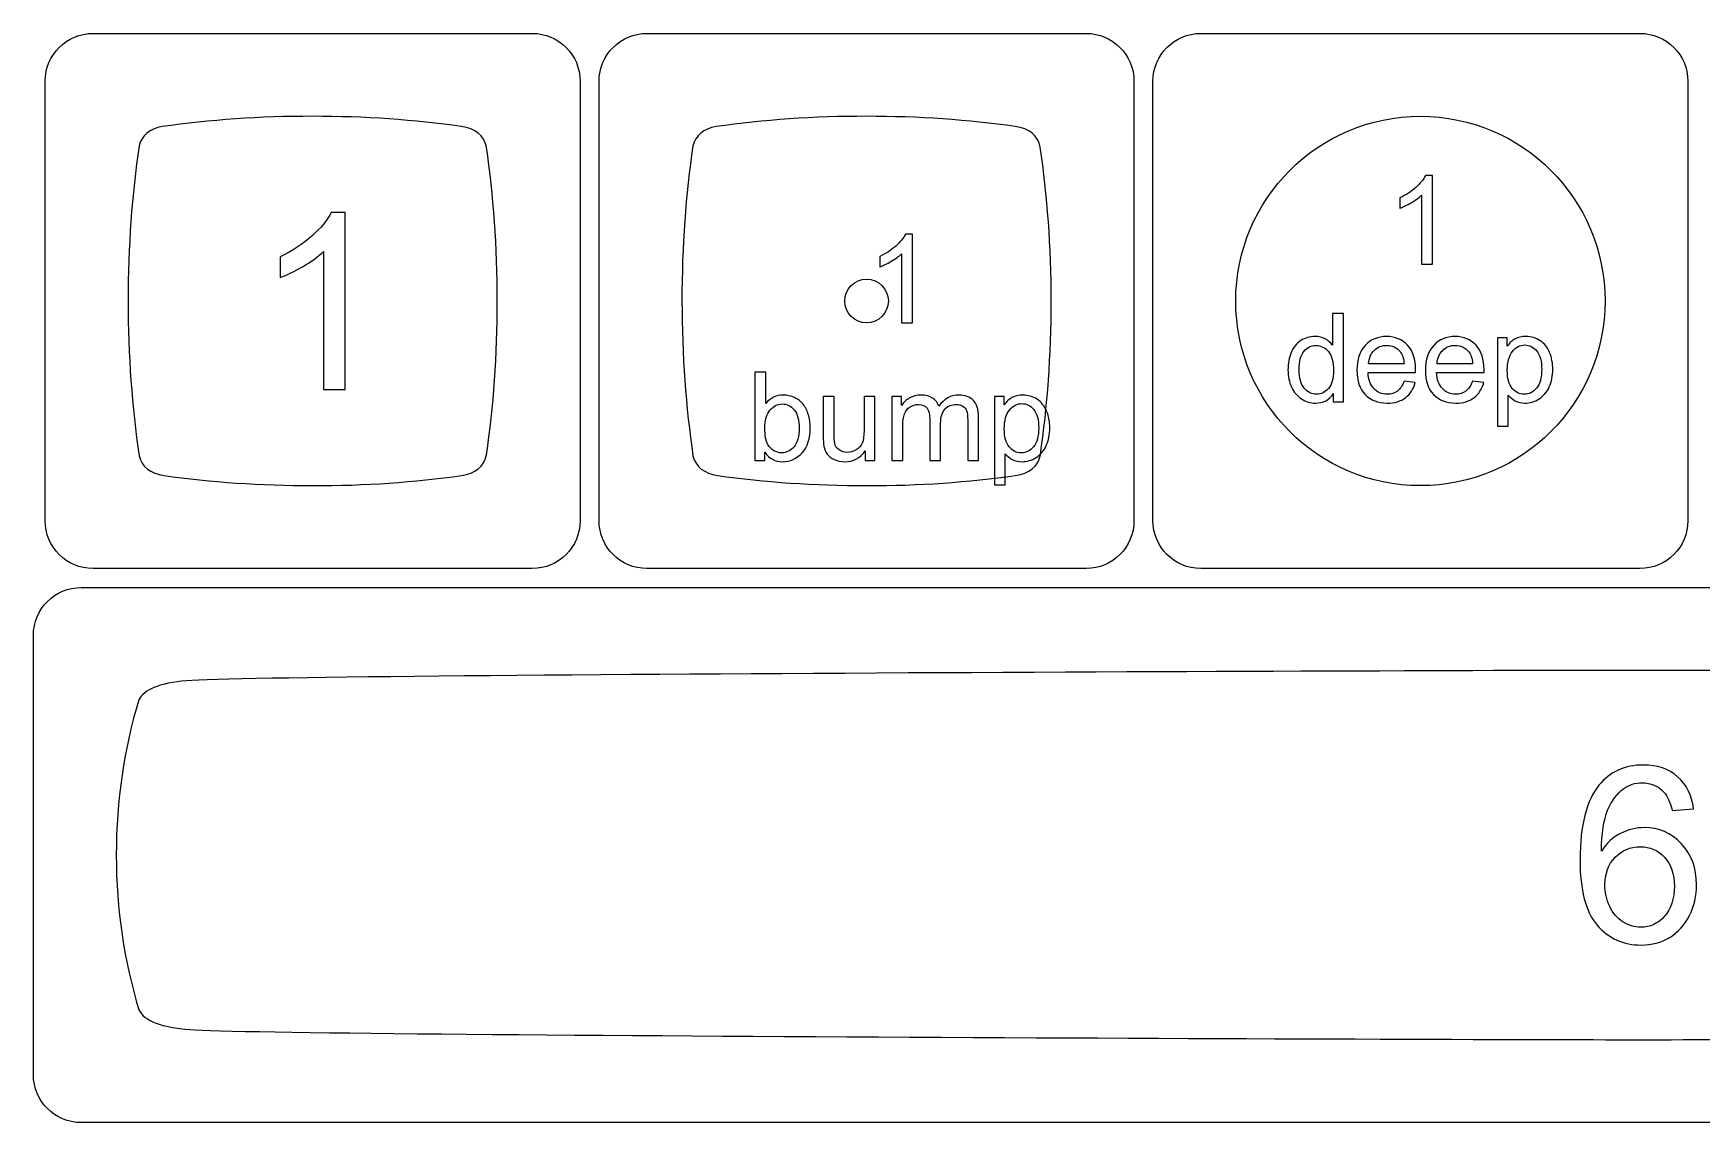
# Model space of a CAD drawing. Header units: millimetres. Extents: x -3 to 616, y -3 to 391.
# Drawn here: x 212.1 to 269.5, y 353.2 to 390.6 of the extents above; entities that cross this region are included whole.
import ezdxf

# ---------------------------------------------------------------- set-up
doc = ezdxf.new("R2010")
doc.units = ezdxf.units.MM
doc.header["$MEASUREMENT"] = 0
doc.layers.add('Templates', color=7, linetype='Continuous')

msp = doc.modelspace()

# ---------------------------------------------------------------- linework, layer by layer
at = {"layer": 'Templates'}
for centre, major_axis in [((259.832, 381.427), (0, 6.35)), ((240.784, 381.426), (0, 0.75))]:
    msp.add_ellipse(centre, major_axis=major_axis, ratio=1, dxfattribs=at)
for points, knots in [([(214.179, 372.227), (214.179, 372.227), (229.286, 372.227), (229.286, 372.227), (229.286, 372.227), (230.192, 372.227), (230.932, 372.968), (230.932, 373.873), (230.932, 373.873), (230.932, 373.873), (230.932, 388.981), (230.932, 388.981), (230.932, 388.981), (230.932, 389.886), (230.192, 390.627), (229.286, 390.627), (229.286, 390.627), (229.286, 390.627), (214.179, 390.627), (214.179, 390.627), (214.179, 390.627), (213.273, 390.627), (212.532, 389.886), (212.532, 388.981), (212.532, 388.981), (212.532, 388.981), (212.532, 373.873), (212.532, 373.873), (212.532, 373.873), (212.532, 372.968), (213.273, 372.227), (214.179, 372.227)], [0, 0, 0, 0, 0.111111, 0.111111, 0.111111, 0.111111, 0.222222, 0.222222, 0.222222, 0.222222, 0.333333, 0.333333, 0.333333, 0.333333, 0.444444, 0.444444, 0.444444, 0.444444, 0.555556, 0.555556, 0.555556, 0.555556, 0.666667, 0.666667, 0.666667, 0.666667, 0.777778, 0.777778, 0.777778, 0.777778, 1, 1, 1, 1]), ([(233.229, 372.227), (233.229, 372.227), (248.336, 372.227), (248.336, 372.227), (248.336, 372.227), (249.242, 372.227), (249.982, 372.968), (249.982, 373.873), (249.982, 373.873), (249.982, 373.873), (249.982, 388.981), (249.982, 388.981), (249.982, 388.981), (249.982, 389.886), (249.242, 390.627), (248.336, 390.627), (248.336, 390.627), (248.336, 390.627), (233.229, 390.627), (233.229, 390.627), (233.229, 390.627), (232.323, 390.627), (231.582, 389.886), (231.582, 388.981), (231.582, 388.981), (231.582, 388.981), (231.582, 373.873), (231.582, 373.873), (231.582, 373.873), (231.582, 372.968), (232.323, 372.227), (233.229, 372.227)], [0, 0, 0, 0, 0.111111, 0.111111, 0.111111, 0.111111, 0.222222, 0.222222, 0.222222, 0.222222, 0.333333, 0.333333, 0.333333, 0.333333, 0.444444, 0.444444, 0.444444, 0.444444, 0.555556, 0.555556, 0.555556, 0.555556, 0.666667, 0.666667, 0.666667, 0.666667, 0.777778, 0.777778, 0.777778, 0.777778, 1, 1, 1, 1]), ([(252.279, 372.227), (252.279, 372.227), (267.386, 372.227), (267.386, 372.227), (267.386, 372.227), (268.292, 372.227), (269.032, 372.968), (269.032, 373.873), (269.032, 373.873), (269.032, 373.873), (269.032, 388.981), (269.032, 388.981), (269.032, 388.981), (269.032, 389.886), (268.292, 390.627), (267.386, 390.627), (267.386, 390.627), (267.386, 390.627), (252.279, 390.627), (252.279, 390.627), (252.279, 390.627), (251.373, 390.627), (250.632, 389.886), (250.632, 388.981), (250.632, 388.981), (250.632, 388.981), (250.632, 373.873), (250.632, 373.873), (250.632, 373.873), (250.632, 372.968), (251.373, 372.227), (252.279, 372.227)], [0, 0, 0, 0, 0.111111, 0.111111, 0.111111, 0.111111, 0.222222, 0.222222, 0.222222, 0.222222, 0.333333, 0.333333, 0.333333, 0.333333, 0.444444, 0.444444, 0.444444, 0.444444, 0.555556, 0.555556, 0.555556, 0.555556, 0.666667, 0.666667, 0.666667, 0.666667, 0.777778, 0.777778, 0.777778, 0.777778, 1, 1, 1, 1]), ([(221.733, 387.776), (223.523, 387.776), (225.243, 387.653), (226.845, 387.428), (226.845, 387.428), (226.845, 387.428), (226.845, 387.427), (226.845, 387.427), (226.845, 387.427), (227.332, 387.355), (227.622, 387.122), (227.709, 386.717), (227.709, 386.717), (227.951, 385.064), (228.084, 383.283), (228.084, 381.425), (228.084, 381.425), (228.084, 379.567), (227.953, 377.786), (227.712, 376.133), (227.712, 376.133), (227.625, 375.729), (227.335, 375.496), (226.85, 375.423), (226.85, 375.423), (225.247, 375.198), (223.527, 375.076), (221.736, 375.077), (221.736, 375.077), (219.944, 375.077), (218.223, 375.2), (216.62, 375.426), (216.62, 375.426), (216.62, 375.426), (216.62, 375.426), (216.62, 375.426), (216.62, 375.426), (216.147, 375.497), (215.86, 375.719), (215.764, 376.103), (215.764, 376.103), (215.519, 377.765), (215.385, 379.558), (215.384, 381.428), (215.384, 381.428), (215.384, 383.3), (215.517, 385.094), (215.762, 386.757), (215.762, 386.757), (215.854, 387.124), (216.122, 387.342), (216.561, 387.422), (216.561, 387.422), (218.18, 387.652), (219.92, 387.777), (221.733, 387.776)], [0, 0, 0, 0, 0.066667, 0.066667, 0.066667, 0.066667, 0.133333, 0.133333, 0.133333, 0.133333, 0.2, 0.2, 0.2, 0.2, 0.266667, 0.266667, 0.266667, 0.266667, 0.333333, 0.333333, 0.333333, 0.333333, 0.4, 0.4, 0.4, 0.4, 0.466667, 0.466667, 0.466667, 0.466667, 0.533333, 0.533333, 0.533333, 0.533333, 0.6, 0.6, 0.6, 0.6, 0.666667, 0.666667, 0.666667, 0.666667, 0.733333, 0.733333, 0.733333, 0.733333, 0.8, 0.8, 0.8, 0.8, 0.866667, 0.866667, 0.866667, 0.866667, 1, 1, 1, 1]), ([(240.783, 387.776), (242.573, 387.776), (244.293, 387.653), (245.895, 387.428), (245.895, 387.428), (245.895, 387.428), (245.895, 387.427), (245.895, 387.427), (245.895, 387.427), (246.382, 387.355), (246.672, 387.122), (246.759, 386.717), (246.759, 386.717), (247.001, 385.064), (247.134, 383.283), (247.134, 381.425), (247.134, 381.425), (247.134, 379.567), (247.003, 377.786), (246.762, 376.133), (246.762, 376.133), (246.675, 375.729), (246.385, 375.496), (245.9, 375.423), (245.9, 375.423), (244.297, 375.198), (242.577, 375.076), (240.786, 375.077), (240.786, 375.077), (238.994, 375.077), (237.273, 375.2), (235.67, 375.426), (235.67, 375.426), (235.67, 375.426), (235.67, 375.426), (235.67, 375.426), (235.67, 375.426), (235.197, 375.497), (234.91, 375.719), (234.814, 376.103), (234.814, 376.103), (234.569, 377.765), (234.435, 379.558), (234.434, 381.428), (234.434, 381.428), (234.434, 383.3), (234.567, 385.094), (234.812, 386.757), (234.812, 386.757), (234.904, 387.124), (235.172, 387.342), (235.611, 387.422), (235.611, 387.422), (237.23, 387.652), (238.97, 387.777), (240.783, 387.776)], [0, 0, 0, 0, 0.066667, 0.066667, 0.066667, 0.066667, 0.133333, 0.133333, 0.133333, 0.133333, 0.2, 0.2, 0.2, 0.2, 0.266667, 0.266667, 0.266667, 0.266667, 0.333333, 0.333333, 0.333333, 0.333333, 0.4, 0.4, 0.4, 0.4, 0.466667, 0.466667, 0.466667, 0.466667, 0.533333, 0.533333, 0.533333, 0.533333, 0.6, 0.6, 0.6, 0.6, 0.666667, 0.666667, 0.666667, 0.666667, 0.733333, 0.733333, 0.733333, 0.733333, 0.8, 0.8, 0.8, 0.8, 0.866667, 0.866667, 0.866667, 0.866667, 1, 1, 1, 1]), ([(260.245, 382.691), (260.245, 382.691), (259.873, 382.691), (259.873, 382.691), (259.873, 382.691), (259.873, 382.691), (259.873, 385.063), (259.873, 385.063), (259.873, 385.063), (259.783, 384.977), (259.665, 384.892), (259.52, 384.806), (259.52, 384.806), (259.374, 384.721), (259.243, 384.657), (259.128, 384.614), (259.128, 384.614), (259.128, 384.614), (259.128, 384.974), (259.128, 384.974), (259.128, 384.974), (259.336, 385.071), (259.518, 385.19), (259.674, 385.33), (259.674, 385.33), (259.83, 385.469), (259.94, 385.603), (260.005, 385.735), (260.005, 385.735), (260.005, 385.735), (260.245, 385.735), (260.245, 385.735), (260.245, 385.735), (260.245, 385.735), (260.245, 382.691), (260.245, 382.691)], [0, 0, 0, 0, 0.1, 0.1, 0.1, 0.1, 0.2, 0.2, 0.2, 0.2, 0.3, 0.3, 0.3, 0.3, 0.4, 0.4, 0.4, 0.4, 0.5, 0.5, 0.5, 0.5, 0.6, 0.6, 0.6, 0.6, 0.7, 0.7, 0.7, 0.7, 0.8, 0.8, 0.8, 0.8, 1, 1, 1, 1]), ([(222.852, 378.383), (222.852, 378.383), (222.107, 378.383), (222.107, 378.383), (222.107, 378.383), (222.107, 378.383), (222.107, 383.127), (222.107, 383.127), (222.107, 383.127), (221.927, 382.955), (221.692, 382.784), (221.401, 382.613), (221.401, 382.613), (221.11, 382.442), (220.848, 382.314), (220.617, 382.229), (220.617, 382.229), (220.617, 382.229), (220.617, 382.949), (220.617, 382.949), (220.617, 382.949), (221.033, 383.144), (221.397, 383.381), (221.709, 383.66), (221.709, 383.66), (222.021, 383.938), (222.242, 384.208), (222.372, 384.47), (222.372, 384.47), (222.372, 384.47), (222.852, 384.47), (222.852, 384.47), (222.852, 384.47), (222.852, 384.47), (222.852, 378.383), (222.852, 378.383)], [0, 0, 0, 0, 0.1, 0.1, 0.1, 0.1, 0.2, 0.2, 0.2, 0.2, 0.3, 0.3, 0.3, 0.3, 0.4, 0.4, 0.4, 0.4, 0.5, 0.5, 0.5, 0.5, 0.6, 0.6, 0.6, 0.6, 0.7, 0.7, 0.7, 0.7, 0.8, 0.8, 0.8, 0.8, 1, 1, 1, 1]), ([(242.359, 380.676), (242.359, 380.676), (241.986, 380.676), (241.986, 380.676), (241.986, 380.676), (241.986, 380.676), (241.986, 383.049), (241.986, 383.049), (241.986, 383.049), (241.897, 382.962), (241.779, 382.877), (241.634, 382.792), (241.634, 382.792), (241.488, 382.706), (241.357, 382.642), (241.241, 382.6), (241.241, 382.6), (241.241, 382.6), (241.241, 382.96), (241.241, 382.96), (241.241, 382.96), (241.449, 383.057), (241.632, 383.176), (241.787, 383.315), (241.787, 383.315), (241.943, 383.454), (242.054, 383.589), (242.119, 383.72), (242.119, 383.72), (242.119, 383.72), (242.359, 383.72), (242.359, 383.72), (242.359, 383.72), (242.359, 383.72), (242.359, 380.676), (242.359, 380.676)], [0, 0, 0, 0, 0.1, 0.1, 0.1, 0.1, 0.2, 0.2, 0.2, 0.2, 0.3, 0.3, 0.3, 0.3, 0.4, 0.4, 0.4, 0.4, 0.5, 0.5, 0.5, 0.5, 0.6, 0.6, 0.6, 0.6, 0.7, 0.7, 0.7, 0.7, 0.8, 0.8, 0.8, 0.8, 1, 1, 1, 1]), ([(256.836, 377.962), (256.836, 377.962), (256.836, 378.24), (256.836, 378.24), (256.836, 378.24), (256.697, 378.024), (256.493, 377.915), (256.222, 377.915), (256.222, 377.915), (256.047, 377.915), (255.887, 377.963), (255.741, 378.06), (255.741, 378.06), (255.594, 378.156), (255.48, 378.29), (255.399, 378.463), (255.399, 378.463), (255.319, 378.635), (255.278, 378.834), (255.278, 379.058), (255.278, 379.058), (255.278, 379.277), (255.315, 379.475), (255.388, 379.654), (255.388, 379.654), (255.461, 379.831), (255.571, 379.968), (255.717, 380.063), (255.717, 380.063), (255.862, 380.158), (256.026, 380.205), (256.206, 380.205), (256.206, 380.205), (256.338, 380.205), (256.456, 380.177), (256.559, 380.121), (256.559, 380.121), (256.662, 380.066), (256.746, 379.992), (256.811, 379.903), (256.811, 379.903), (256.811, 379.903), (256.811, 380.993), (256.811, 380.993), (256.811, 380.993), (256.811, 380.993), (257.183, 380.993), (257.183, 380.993), (257.183, 380.993), (257.183, 380.993), (257.183, 377.962), (257.183, 377.962), (257.183, 377.962), (257.183, 377.962), (256.836, 377.962), (256.836, 377.962)], [0, 0, 0, 0, 0.066667, 0.066667, 0.066667, 0.066667, 0.133333, 0.133333, 0.133333, 0.133333, 0.2, 0.2, 0.2, 0.2, 0.266667, 0.266667, 0.266667, 0.266667, 0.333333, 0.333333, 0.333333, 0.333333, 0.4, 0.4, 0.4, 0.4, 0.466667, 0.466667, 0.466667, 0.466667, 0.533333, 0.533333, 0.533333, 0.533333, 0.6, 0.6, 0.6, 0.6, 0.666667, 0.666667, 0.666667, 0.666667, 0.733333, 0.733333, 0.733333, 0.733333, 0.8, 0.8, 0.8, 0.8, 0.866667, 0.866667, 0.866667, 0.866667, 1, 1, 1, 1]), ([(255.659, 379.057), (255.659, 378.777), (255.719, 378.567), (255.838, 378.428), (255.838, 378.428), (255.956, 378.289), (256.097, 378.22), (256.258, 378.22), (256.258, 378.22), (256.421, 378.22), (256.56, 378.286), (256.674, 378.419), (256.674, 378.419), (256.788, 378.551), (256.845, 378.754), (256.845, 379.026), (256.845, 379.026), (256.845, 379.325), (256.787, 379.546), (256.67, 379.686), (256.67, 379.686), (256.555, 379.826), (256.412, 379.896), (256.242, 379.896), (256.242, 379.896), (256.076, 379.896), (255.937, 379.829), (255.826, 379.694), (255.826, 379.694), (255.715, 379.56), (255.659, 379.347), (255.659, 379.057)], [0, 0, 0, 0, 0.111111, 0.111111, 0.111111, 0.111111, 0.222222, 0.222222, 0.222222, 0.222222, 0.333333, 0.333333, 0.333333, 0.333333, 0.444444, 0.444444, 0.444444, 0.444444, 0.555556, 0.555556, 0.555556, 0.555556, 0.666667, 0.666667, 0.666667, 0.666667, 0.777778, 0.777778, 0.777778, 0.777778, 1, 1, 1, 1]), ([(259.271, 378.673), (259.271, 378.673), (259.656, 378.622), (259.656, 378.622), (259.656, 378.622), (259.596, 378.398), (259.484, 378.224), (259.321, 378.101), (259.321, 378.101), (259.157, 377.977), (258.948, 377.915), (258.693, 377.915), (258.693, 377.915), (258.373, 377.915), (258.119, 378.014), (257.931, 378.211), (257.931, 378.211), (257.744, 378.408), (257.65, 378.686), (257.65, 379.042), (257.65, 379.042), (257.65, 379.41), (257.744, 379.697), (257.934, 379.9), (257.934, 379.9), (258.124, 380.104), (258.37, 380.205), (258.673, 380.205), (258.673, 380.205), (258.966, 380.205), (259.205, 380.106), (259.39, 379.906), (259.39, 379.906), (259.576, 379.706), (259.669, 379.426), (259.669, 379.064), (259.669, 379.064), (259.669, 379.042), (259.668, 379.009), (259.667, 378.965), (259.667, 378.965), (259.667, 378.965), (258.031, 378.965), (258.031, 378.965), (258.031, 378.965), (258.045, 378.724), (258.113, 378.539), (258.235, 378.412), (258.235, 378.412), (258.357, 378.284), (258.511, 378.22), (258.693, 378.22), (258.693, 378.22), (258.829, 378.22), (258.946, 378.256), (259.042, 378.328), (259.042, 378.328), (259.138, 378.4), (259.215, 378.515), (259.271, 378.673)], [0, 0, 0, 0, 0.0625, 0.0625, 0.0625, 0.0625, 0.125, 0.125, 0.125, 0.125, 0.1875, 0.1875, 0.1875, 0.1875, 0.25, 0.25, 0.25, 0.25, 0.3125, 0.3125, 0.3125, 0.3125, 0.375, 0.375, 0.375, 0.375, 0.4375, 0.4375, 0.4375, 0.4375, 0.5, 0.5, 0.5, 0.5, 0.5625, 0.5625, 0.5625, 0.5625, 0.625, 0.625, 0.625, 0.625, 0.6875, 0.6875, 0.6875, 0.6875, 0.75, 0.75, 0.75, 0.75, 0.8125, 0.8125, 0.8125, 0.8125, 0.875, 0.875, 0.875, 0.875, 1, 1, 1, 1]), ([(258.052, 379.27), (258.052, 379.27), (259.275, 379.27), (259.275, 379.27), (259.275, 379.27), (259.259, 379.455), (259.212, 379.593), (259.135, 379.685), (259.135, 379.685), (259.017, 379.829), (258.863, 379.901), (258.675, 379.901), (258.675, 379.901), (258.504, 379.901), (258.361, 379.843), (258.245, 379.729), (258.245, 379.729), (258.129, 379.615), (258.065, 379.462), (258.052, 379.27)], [0, 0, 0, 0, 0.166667, 0.166667, 0.166667, 0.166667, 0.333333, 0.333333, 0.333333, 0.333333, 0.5, 0.5, 0.5, 0.5, 0.666667, 0.666667, 0.666667, 0.666667, 1, 1, 1, 1]), ([(261.626, 378.673), (261.626, 378.673), (262.011, 378.622), (262.011, 378.622), (262.011, 378.622), (261.951, 378.398), (261.839, 378.224), (261.675, 378.101), (261.675, 378.101), (261.511, 377.977), (261.302, 377.915), (261.048, 377.915), (261.048, 377.915), (260.727, 377.915), (260.473, 378.014), (260.286, 378.211), (260.286, 378.211), (260.098, 378.408), (260.004, 378.686), (260.004, 379.042), (260.004, 379.042), (260.004, 379.41), (260.099, 379.697), (260.289, 379.9), (260.289, 379.9), (260.478, 380.104), (260.725, 380.205), (261.027, 380.205), (261.027, 380.205), (261.32, 380.205), (261.559, 380.106), (261.745, 379.906), (261.745, 379.906), (261.93, 379.706), (262.023, 379.426), (262.023, 379.064), (262.023, 379.064), (262.023, 379.042), (262.023, 379.009), (262.021, 378.965), (262.021, 378.965), (262.021, 378.965), (260.385, 378.965), (260.385, 378.965), (260.385, 378.965), (260.399, 378.724), (260.467, 378.539), (260.59, 378.412), (260.59, 378.412), (260.712, 378.284), (260.865, 378.22), (261.048, 378.22), (261.048, 378.22), (261.184, 378.22), (261.3, 378.256), (261.396, 378.328), (261.396, 378.328), (261.493, 378.4), (261.569, 378.515), (261.626, 378.673)], [0, 0, 0, 0, 0.0625, 0.0625, 0.0625, 0.0625, 0.125, 0.125, 0.125, 0.125, 0.1875, 0.1875, 0.1875, 0.1875, 0.25, 0.25, 0.25, 0.25, 0.3125, 0.3125, 0.3125, 0.3125, 0.375, 0.375, 0.375, 0.375, 0.4375, 0.4375, 0.4375, 0.4375, 0.5, 0.5, 0.5, 0.5, 0.5625, 0.5625, 0.5625, 0.5625, 0.625, 0.625, 0.625, 0.625, 0.6875, 0.6875, 0.6875, 0.6875, 0.75, 0.75, 0.75, 0.75, 0.8125, 0.8125, 0.8125, 0.8125, 0.875, 0.875, 0.875, 0.875, 1, 1, 1, 1]), ([(260.406, 379.27), (260.406, 379.27), (261.63, 379.27), (261.63, 379.27), (261.63, 379.27), (261.614, 379.455), (261.566, 379.593), (261.489, 379.685), (261.489, 379.685), (261.372, 379.829), (261.218, 379.901), (261.029, 379.901), (261.029, 379.901), (260.859, 379.901), (260.715, 379.843), (260.599, 379.729), (260.599, 379.729), (260.483, 379.615), (260.419, 379.462), (260.406, 379.27)], [0, 0, 0, 0, 0.166667, 0.166667, 0.166667, 0.166667, 0.333333, 0.333333, 0.333333, 0.333333, 0.5, 0.5, 0.5, 0.5, 0.666667, 0.666667, 0.666667, 0.666667, 1, 1, 1, 1]), ([(262.481, 377.119), (262.481, 377.119), (262.481, 380.159), (262.481, 380.159), (262.481, 380.159), (262.481, 380.159), (262.82, 380.159), (262.82, 380.159), (262.82, 380.159), (262.82, 380.159), (262.82, 379.87), (262.82, 379.87), (262.82, 379.87), (262.9, 379.982), (262.99, 380.066), (263.091, 380.121), (263.091, 380.121), (263.191, 380.177), (263.313, 380.205), (263.456, 380.205), (263.456, 380.205), (263.644, 380.205), (263.809, 380.157), (263.952, 380.061), (263.952, 380.061), (264.096, 379.965), (264.204, 379.829), (264.277, 379.654), (264.277, 379.654), (264.35, 379.478), (264.386, 379.286), (264.386, 379.076), (264.386, 379.076), (264.386, 378.853), (264.346, 378.651), (264.266, 378.471), (264.266, 378.471), (264.185, 378.292), (264.068, 378.154), (263.914, 378.058), (263.914, 378.058), (263.761, 377.963), (263.6, 377.915), (263.43, 377.915), (263.43, 377.915), (263.306, 377.915), (263.195, 377.941), (263.097, 377.993), (263.097, 377.993), (262.998, 378.046), (262.917, 378.111), (262.854, 378.191), (262.854, 378.191), (262.854, 378.191), (262.854, 377.119), (262.854, 377.119), (262.854, 377.119), (262.854, 377.119), (262.481, 377.119), (262.481, 377.119)], [0, 0, 0, 0, 0.0625, 0.0625, 0.0625, 0.0625, 0.125, 0.125, 0.125, 0.125, 0.1875, 0.1875, 0.1875, 0.1875, 0.25, 0.25, 0.25, 0.25, 0.3125, 0.3125, 0.3125, 0.3125, 0.375, 0.375, 0.375, 0.375, 0.4375, 0.4375, 0.4375, 0.4375, 0.5, 0.5, 0.5, 0.5, 0.5625, 0.5625, 0.5625, 0.5625, 0.625, 0.625, 0.625, 0.625, 0.6875, 0.6875, 0.6875, 0.6875, 0.75, 0.75, 0.75, 0.75, 0.8125, 0.8125, 0.8125, 0.8125, 0.875, 0.875, 0.875, 0.875, 1, 1, 1, 1]), ([(262.82, 379.047), (262.82, 378.765), (262.877, 378.557), (262.991, 378.422), (262.991, 378.422), (263.105, 378.288), (263.243, 378.22), (263.406, 378.22), (263.406, 378.22), (263.571, 378.22), (263.712, 378.29), (263.829, 378.429), (263.829, 378.429), (263.947, 378.569), (264.005, 378.785), (264.005, 379.078), (264.005, 379.078), (264.005, 379.357), (263.948, 379.566), (263.833, 379.705), (263.833, 379.705), (263.718, 379.844), (263.581, 379.913), (263.422, 379.913), (263.422, 379.913), (263.264, 379.913), (263.124, 379.839), (263.003, 379.692), (263.003, 379.692), (262.881, 379.543), (262.82, 379.329), (262.82, 379.047)], [0, 0, 0, 0, 0.111111, 0.111111, 0.111111, 0.111111, 0.222222, 0.222222, 0.222222, 0.222222, 0.333333, 0.333333, 0.333333, 0.333333, 0.444444, 0.444444, 0.444444, 0.444444, 0.555556, 0.555556, 0.555556, 0.555556, 0.666667, 0.666667, 0.666667, 0.666667, 0.777778, 0.777778, 0.777778, 0.777778, 1, 1, 1, 1]), ([(237.289, 375.947), (237.289, 375.947), (236.942, 375.947), (236.942, 375.947), (236.942, 375.947), (236.942, 375.947), (236.942, 378.978), (236.942, 378.978), (236.942, 378.978), (236.942, 378.978), (237.314, 378.978), (237.314, 378.978), (237.314, 378.978), (237.314, 378.978), (237.314, 377.897), (237.314, 377.897), (237.314, 377.897), (237.472, 378.093), (237.672, 378.191), (237.916, 378.191), (237.916, 378.191), (238.051, 378.191), (238.179, 378.164), (238.3, 378.11), (238.3, 378.11), (238.421, 378.055), (238.519, 377.978), (238.598, 377.88), (238.598, 377.88), (238.675, 377.782), (238.737, 377.663), (238.78, 377.524), (238.78, 377.524), (238.825, 377.386), (238.847, 377.237), (238.847, 377.079), (238.847, 377.079), (238.847, 376.703), (238.754, 376.413), (238.568, 376.208), (238.568, 376.208), (238.382, 376.003), (238.159, 375.901), (237.898, 375.901), (237.898, 375.901), (237.64, 375.901), (237.436, 376.009), (237.289, 376.224), (237.289, 376.224), (237.289, 376.224), (237.289, 375.947), (237.289, 375.947)], [0, 0, 0, 0, 0.071429, 0.071429, 0.071429, 0.071429, 0.142857, 0.142857, 0.142857, 0.142857, 0.214286, 0.214286, 0.214286, 0.214286, 0.285714, 0.285714, 0.285714, 0.285714, 0.357143, 0.357143, 0.357143, 0.357143, 0.428571, 0.428571, 0.428571, 0.428571, 0.5, 0.5, 0.5, 0.5, 0.571429, 0.571429, 0.571429, 0.571429, 0.642857, 0.642857, 0.642857, 0.642857, 0.714286, 0.714286, 0.714286, 0.714286, 0.785714, 0.785714, 0.785714, 0.785714, 0.857143, 0.857143, 0.857143, 0.857143, 1, 1, 1, 1]), ([(240.735, 375.947), (240.735, 375.947), (240.735, 376.274), (240.735, 376.274), (240.735, 376.274), (240.565, 376.025), (240.333, 375.901), (240.04, 375.901), (240.04, 375.901), (239.911, 375.901), (239.791, 375.925), (239.679, 375.975), (239.679, 375.975), (239.566, 376.025), (239.483, 376.087), (239.429, 376.162), (239.429, 376.162), (239.374, 376.237), (239.336, 376.329), (239.314, 376.438), (239.314, 376.438), (239.3, 376.511), (239.292, 376.627), (239.292, 376.785), (239.292, 376.785), (239.292, 376.785), (239.292, 378.144), (239.292, 378.144), (239.292, 378.144), (239.292, 378.144), (239.664, 378.144), (239.664, 378.144), (239.664, 378.144), (239.664, 378.144), (239.664, 376.929), (239.664, 376.929), (239.664, 376.929), (239.664, 376.735), (239.672, 376.603), (239.687, 376.536), (239.687, 376.536), (239.71, 376.438), (239.76, 376.362), (239.836, 376.306), (239.836, 376.306), (239.911, 376.251), (240.004, 376.222), (240.116, 376.222), (240.116, 376.222), (240.227, 376.222), (240.332, 376.251), (240.429, 376.308), (240.429, 376.308), (240.527, 376.365), (240.596, 376.443), (240.637, 376.541), (240.637, 376.541), (240.677, 376.639), (240.697, 376.783), (240.697, 376.969), (240.697, 376.969), (240.697, 376.969), (240.697, 378.144), (240.697, 378.144), (240.697, 378.144), (240.697, 378.144), (241.07, 378.144), (241.07, 378.144), (241.07, 378.144), (241.07, 378.144), (241.07, 375.947), (241.07, 375.947), (241.07, 375.947), (241.07, 375.947), (240.735, 375.947), (240.735, 375.947)], [0, 0, 0, 0, 0.05, 0.05, 0.05, 0.05, 0.1, 0.1, 0.1, 0.1, 0.15, 0.15, 0.15, 0.15, 0.2, 0.2, 0.2, 0.2, 0.25, 0.25, 0.25, 0.25, 0.3, 0.3, 0.3, 0.3, 0.35, 0.35, 0.35, 0.35, 0.4, 0.4, 0.4, 0.4, 0.45, 0.45, 0.45, 0.45, 0.5, 0.5, 0.5, 0.5, 0.55, 0.55, 0.55, 0.55, 0.6, 0.6, 0.6, 0.6, 0.65, 0.65, 0.65, 0.65, 0.7, 0.7, 0.7, 0.7, 0.75, 0.75, 0.75, 0.75, 0.8, 0.8, 0.8, 0.8, 0.85, 0.85, 0.85, 0.85, 0.9, 0.9, 0.9, 0.9, 1, 1, 1, 1]), ([(241.655, 375.947), (241.655, 375.947), (241.655, 378.144), (241.655, 378.144), (241.655, 378.144), (241.655, 378.144), (241.989, 378.144), (241.989, 378.144), (241.989, 378.144), (241.989, 378.144), (241.989, 377.834), (241.989, 377.834), (241.989, 377.834), (242.058, 377.941), (242.149, 378.028), (242.264, 378.093), (242.264, 378.093), (242.378, 378.158), (242.508, 378.191), (242.654, 378.191), (242.654, 378.191), (242.816, 378.191), (242.949, 378.157), (243.053, 378.09), (243.053, 378.09), (243.157, 378.022), (243.23, 377.928), (243.273, 377.807), (243.273, 377.807), (243.448, 378.063), (243.674, 378.191), (243.953, 378.191), (243.953, 378.191), (244.172, 378.191), (244.341, 378.131), (244.458, 378.01), (244.458, 378.01), (244.576, 377.89), (244.635, 377.704), (244.635, 377.453), (244.635, 377.453), (244.635, 377.453), (244.635, 375.947), (244.635, 375.947), (244.635, 375.947), (244.635, 375.947), (244.262, 375.947), (244.262, 375.947), (244.262, 375.947), (244.262, 375.947), (244.262, 377.33), (244.262, 377.33), (244.262, 377.33), (244.262, 377.478), (244.25, 377.585), (244.226, 377.651), (244.226, 377.651), (244.202, 377.717), (244.158, 377.769), (244.094, 377.809), (244.094, 377.809), (244.03, 377.849), (243.956, 377.869), (243.87, 377.869), (243.87, 377.869), (243.715, 377.869), (243.587, 377.818), (243.484, 377.715), (243.484, 377.715), (243.382, 377.612), (243.331, 377.448), (243.331, 377.222), (243.331, 377.222), (243.331, 377.222), (243.331, 375.947), (243.331, 375.947), (243.331, 375.947), (243.331, 375.947), (242.959, 375.947), (242.959, 375.947), (242.959, 375.947), (242.959, 375.947), (242.959, 377.373), (242.959, 377.373), (242.959, 377.373), (242.959, 377.538), (242.928, 377.662), (242.868, 377.745), (242.868, 377.745), (242.807, 377.827), (242.707, 377.869), (242.57, 377.869), (242.57, 377.869), (242.465, 377.869), (242.369, 377.842), (242.28, 377.787), (242.28, 377.787), (242.191, 377.731), (242.127, 377.651), (242.087, 377.545), (242.087, 377.545), (242.047, 377.439), (242.027, 377.286), (242.027, 377.086), (242.027, 377.086), (242.027, 377.086), (242.027, 375.947), (242.027, 375.947), (242.027, 375.947), (242.027, 375.947), (241.655, 375.947), (241.655, 375.947)], [0, 0, 0, 0, 0.034483, 0.034483, 0.034483, 0.034483, 0.068966, 0.068966, 0.068966, 0.068966, 0.103448, 0.103448, 0.103448, 0.103448, 0.137931, 0.137931, 0.137931, 0.137931, 0.172414, 0.172414, 0.172414, 0.172414, 0.206897, 0.206897, 0.206897, 0.206897, 0.241379, 0.241379, 0.241379, 0.241379, 0.275862, 0.275862, 0.275862, 0.275862, 0.310345, 0.310345, 0.310345, 0.310345, 0.344828, 0.344828, 0.344828, 0.344828, 0.37931, 0.37931, 0.37931, 0.37931, 0.413793, 0.413793, 0.413793, 0.413793, 0.448276, 0.448276, 0.448276, 0.448276, 0.482759, 0.482759, 0.482759, 0.482759, 0.517241, 0.517241, 0.517241, 0.517241, 0.551724, 0.551724, 0.551724, 0.551724, 0.586207, 0.586207, 0.586207, 0.586207, 0.62069, 0.62069, 0.62069, 0.62069, 0.655172, 0.655172, 0.655172, 0.655172, 0.689655, 0.689655, 0.689655, 0.689655, 0.724138, 0.724138, 0.724138, 0.724138, 0.758621, 0.758621, 0.758621, 0.758621, 0.793103, 0.793103, 0.793103, 0.793103, 0.827586, 0.827586, 0.827586, 0.827586, 0.862069, 0.862069, 0.862069, 0.862069, 0.896552, 0.896552, 0.896552, 0.896552, 0.931034, 0.931034, 0.931034, 0.931034, 1, 1, 1, 1]), ([(245.181, 375.105), (245.181, 375.105), (245.181, 378.144), (245.181, 378.144), (245.181, 378.144), (245.181, 378.144), (245.52, 378.144), (245.52, 378.144), (245.52, 378.144), (245.52, 378.144), (245.52, 377.856), (245.52, 377.856), (245.52, 377.856), (245.599, 377.967), (245.69, 378.051), (245.791, 378.107), (245.791, 378.107), (245.891, 378.163), (246.013, 378.191), (246.156, 378.191), (246.156, 378.191), (246.344, 378.191), (246.509, 378.143), (246.652, 378.046), (246.652, 378.046), (246.795, 377.95), (246.903, 377.814), (246.977, 377.639), (246.977, 377.639), (247.049, 377.463), (247.086, 377.271), (247.086, 377.062), (247.086, 377.062), (247.086, 376.838), (247.046, 376.636), (246.965, 376.457), (246.965, 376.457), (246.885, 376.277), (246.768, 376.14), (246.614, 376.044), (246.614, 376.044), (246.461, 375.949), (246.299, 375.901), (246.13, 375.901), (246.13, 375.901), (246.006, 375.901), (245.894, 375.927), (245.796, 375.979), (245.796, 375.979), (245.698, 376.031), (245.617, 376.097), (245.554, 376.176), (245.554, 376.176), (245.554, 376.176), (245.554, 375.105), (245.554, 375.105), (245.554, 375.105), (245.554, 375.105), (245.181, 375.105), (245.181, 375.105)], [0, 0, 0, 0, 0.0625, 0.0625, 0.0625, 0.0625, 0.125, 0.125, 0.125, 0.125, 0.1875, 0.1875, 0.1875, 0.1875, 0.25, 0.25, 0.25, 0.25, 0.3125, 0.3125, 0.3125, 0.3125, 0.375, 0.375, 0.375, 0.375, 0.4375, 0.4375, 0.4375, 0.4375, 0.5, 0.5, 0.5, 0.5, 0.5625, 0.5625, 0.5625, 0.5625, 0.625, 0.625, 0.625, 0.625, 0.6875, 0.6875, 0.6875, 0.6875, 0.75, 0.75, 0.75, 0.75, 0.8125, 0.8125, 0.8125, 0.8125, 0.875, 0.875, 0.875, 0.875, 1, 1, 1, 1]), ([(237.285, 377.062), (237.285, 376.799), (237.321, 376.61), (237.392, 376.493), (237.392, 376.493), (237.509, 376.301), (237.667, 376.205), (237.867, 376.205), (237.867, 376.205), (238.03, 376.205), (238.17, 376.276), (238.288, 376.417), (238.288, 376.417), (238.406, 376.558), (238.466, 376.768), (238.466, 377.048), (238.466, 377.048), (238.466, 377.334), (238.409, 377.545), (238.296, 377.681), (238.296, 377.681), (238.182, 377.818), (238.044, 377.886), (237.884, 377.886), (237.884, 377.886), (237.721, 377.886), (237.58, 377.815), (237.462, 377.674), (237.462, 377.674), (237.344, 377.533), (237.285, 377.329), (237.285, 377.062)], [0, 0, 0, 0, 0.111111, 0.111111, 0.111111, 0.111111, 0.222222, 0.222222, 0.222222, 0.222222, 0.333333, 0.333333, 0.333333, 0.333333, 0.444444, 0.444444, 0.444444, 0.444444, 0.555556, 0.555556, 0.555556, 0.555556, 0.666667, 0.666667, 0.666667, 0.666667, 0.777778, 0.777778, 0.777778, 0.777778, 1, 1, 1, 1]), ([(245.52, 377.032), (245.52, 376.751), (245.577, 376.543), (245.69, 376.408), (245.69, 376.408), (245.805, 376.273), (245.943, 376.205), (246.105, 376.205), (246.105, 376.205), (246.27, 376.205), (246.412, 376.275), (246.529, 376.415), (246.529, 376.415), (246.646, 376.555), (246.705, 376.771), (246.705, 377.063), (246.705, 377.063), (246.705, 377.343), (246.648, 377.552), (246.533, 377.691), (246.533, 377.691), (246.418, 377.83), (246.281, 377.899), (246.122, 377.899), (246.122, 377.899), (245.964, 377.899), (245.824, 377.825), (245.702, 377.677), (245.702, 377.677), (245.58, 377.529), (245.52, 377.315), (245.52, 377.032)], [0, 0, 0, 0, 0.111111, 0.111111, 0.111111, 0.111111, 0.222222, 0.222222, 0.222222, 0.222222, 0.333333, 0.333333, 0.333333, 0.333333, 0.444444, 0.444444, 0.444444, 0.444444, 0.555556, 0.555556, 0.555556, 0.555556, 0.666667, 0.666667, 0.666667, 0.666667, 0.777778, 0.777778, 0.777778, 0.777778, 1, 1, 1, 1]), ([(213.773, 353.177), (213.773, 353.177), (320.88, 353.177), (320.88, 353.177), (320.88, 353.177), (321.786, 353.177), (322.526, 353.918), (322.526, 354.823), (322.526, 354.823), (322.526, 354.823), (322.526, 369.931), (322.526, 369.931), (322.526, 369.931), (322.526, 370.836), (321.786, 371.577), (320.88, 371.577), (320.88, 371.577), (320.88, 371.577), (213.773, 371.577), (213.773, 371.577), (213.773, 371.577), (212.867, 371.577), (212.126, 370.836), (212.126, 369.931), (212.126, 369.931), (212.126, 369.931), (212.126, 354.823), (212.126, 354.823), (212.126, 354.823), (212.126, 353.918), (212.867, 353.177), (213.773, 353.177)], [0, 0, 0, 0, 0.111111, 0.111111, 0.111111, 0.111111, 0.222222, 0.222222, 0.222222, 0.222222, 0.333333, 0.333333, 0.333333, 0.333333, 0.444444, 0.444444, 0.444444, 0.444444, 0.555556, 0.555556, 0.555556, 0.555556, 0.666667, 0.666667, 0.666667, 0.666667, 0.777778, 0.777778, 0.777778, 0.777778, 1, 1, 1, 1]), ([(267.326, 368.727), (271.018, 368.726), (313.856, 368.604), (317.139, 368.379), (317.139, 368.379), (317.139, 368.379), (317.139, 368.379), (317.139, 368.379), (317.139, 368.379), (318.136, 368.306), (318.73, 368.073), (318.909, 367.669), (318.909, 367.669), (319.404, 366.016), (319.675, 364.234), (319.676, 362.376), (319.676, 362.376), (319.677, 360.519), (319.408, 358.737), (318.914, 357.084), (318.914, 357.084), (318.735, 356.68), (318.143, 356.447), (317.148, 356.375), (317.148, 356.375), (313.864, 356.15), (271.003, 356.027), (267.332, 356.027), (267.332, 356.027), (263.662, 356.027), (220.792, 356.151), (217.508, 356.376), (217.508, 356.376), (217.508, 356.376), (217.508, 356.377), (217.508, 356.377), (217.508, 356.377), (216.539, 356.448), (215.951, 356.669), (215.754, 357.053), (215.754, 357.053), (215.252, 358.715), (214.977, 360.508), (214.977, 362.378), (214.977, 362.378), (214.976, 364.249), (215.249, 366.045), (215.75, 367.708), (215.75, 367.708), (215.94, 368.075), (216.489, 368.293), (217.388, 368.372), (217.388, 368.372), (220.705, 368.602), (263.635, 368.727), (267.326, 368.727)], [0, 0, 0, 0, 0.066667, 0.066667, 0.066667, 0.066667, 0.133333, 0.133333, 0.133333, 0.133333, 0.2, 0.2, 0.2, 0.2, 0.266667, 0.266667, 0.266667, 0.266667, 0.333333, 0.333333, 0.333333, 0.333333, 0.4, 0.4, 0.4, 0.4, 0.466667, 0.466667, 0.466667, 0.466667, 0.533333, 0.533333, 0.533333, 0.533333, 0.6, 0.6, 0.6, 0.6, 0.666667, 0.666667, 0.666667, 0.666667, 0.733333, 0.733333, 0.733333, 0.733333, 0.8, 0.8, 0.8, 0.8, 0.866667, 0.866667, 0.866667, 0.866667, 1, 1, 1, 1]), ([(269.227, 363.964), (269.227, 363.964), (268.49, 363.905), (268.49, 363.905), (268.49, 363.905), (268.424, 364.197), (268.33, 364.41), (268.207, 364.543), (268.207, 364.543), (268.005, 364.756), (267.755, 364.862), (267.459, 364.862), (267.459, 364.862), (267.22, 364.862), (267.009, 364.796), (266.827, 364.663), (266.827, 364.663), (266.593, 364.492), (266.409, 364.244), (266.272, 363.917), (266.272, 363.917), (266.137, 363.588), (266.066, 363.121), (266.061, 362.515), (266.061, 362.515), (266.24, 362.788), (266.46, 362.991), (266.72, 363.122), (266.72, 363.122), (266.979, 363.255), (267.25, 363.321), (267.535, 363.321), (267.535, 363.321), (268.032, 363.321), (268.455, 363.138), (268.805, 362.772), (268.805, 362.772), (269.154, 362.407), (269.329, 361.935), (269.329, 361.355), (269.329, 361.355), (269.329, 360.974), (269.247, 360.622), (269.083, 360.294), (269.083, 360.294), (268.918, 359.967), (268.694, 359.717), (268.406, 359.544), (268.406, 359.544), (268.119, 359.37), (267.793, 359.282), (267.429, 359.282), (267.429, 359.282), (266.81, 359.282), (266.303, 359.511), (265.911, 359.967), (265.911, 359.967), (265.52, 360.423), (265.324, 361.175), (265.324, 362.222), (265.324, 362.222), (265.324, 363.393), (265.541, 364.245), (265.974, 364.777), (265.974, 364.777), (266.353, 365.24), (266.862, 365.472), (267.504, 365.472), (267.504, 365.472), (267.981, 365.472), (268.373, 365.337), (268.678, 365.071), (268.678, 365.071), (268.983, 364.804), (269.166, 364.436), (269.227, 363.964)], [0, 0, 0, 0, 0.05, 0.05, 0.05, 0.05, 0.1, 0.1, 0.1, 0.1, 0.15, 0.15, 0.15, 0.15, 0.2, 0.2, 0.2, 0.2, 0.25, 0.25, 0.25, 0.25, 0.3, 0.3, 0.3, 0.3, 0.35, 0.35, 0.35, 0.35, 0.4, 0.4, 0.4, 0.4, 0.45, 0.45, 0.45, 0.45, 0.5, 0.5, 0.5, 0.5, 0.55, 0.55, 0.55, 0.55, 0.6, 0.6, 0.6, 0.6, 0.65, 0.65, 0.65, 0.65, 0.7, 0.7, 0.7, 0.7, 0.75, 0.75, 0.75, 0.75, 0.8, 0.8, 0.8, 0.8, 0.85, 0.85, 0.85, 0.85, 0.9, 0.9, 0.9, 0.9, 1, 1, 1, 1]), ([(266.179, 361.348), (266.179, 361.091), (266.234, 360.846), (266.343, 360.612), (266.343, 360.612), (266.451, 360.377), (266.604, 360.2), (266.797, 360.077), (266.797, 360.077), (266.992, 359.954), (267.198, 359.892), (267.417, 359.892), (267.417, 359.892), (267.734, 359.892), (268.005, 360.019), (268.229, 360.273), (268.229, 360.273), (268.454, 360.527), (268.567, 360.871), (268.567, 361.307), (268.567, 361.307), (268.567, 361.726), (268.455, 362.057), (268.234, 362.298), (268.234, 362.298), (268.012, 362.539), (267.73, 362.661), (267.387, 362.661), (267.387, 362.661), (267.051, 362.661), (266.765, 362.539), (266.53, 362.298), (266.53, 362.298), (266.296, 362.057), (266.179, 361.741), (266.179, 361.348)], [0, 0, 0, 0, 0.1, 0.1, 0.1, 0.1, 0.2, 0.2, 0.2, 0.2, 0.3, 0.3, 0.3, 0.3, 0.4, 0.4, 0.4, 0.4, 0.5, 0.5, 0.5, 0.5, 0.6, 0.6, 0.6, 0.6, 0.7, 0.7, 0.7, 0.7, 0.8, 0.8, 0.8, 0.8, 1, 1, 1, 1])]:
    msp.add_open_spline(points, degree=3, knots=knots, dxfattribs=at)

doc.saveas('drawing.dxf')
